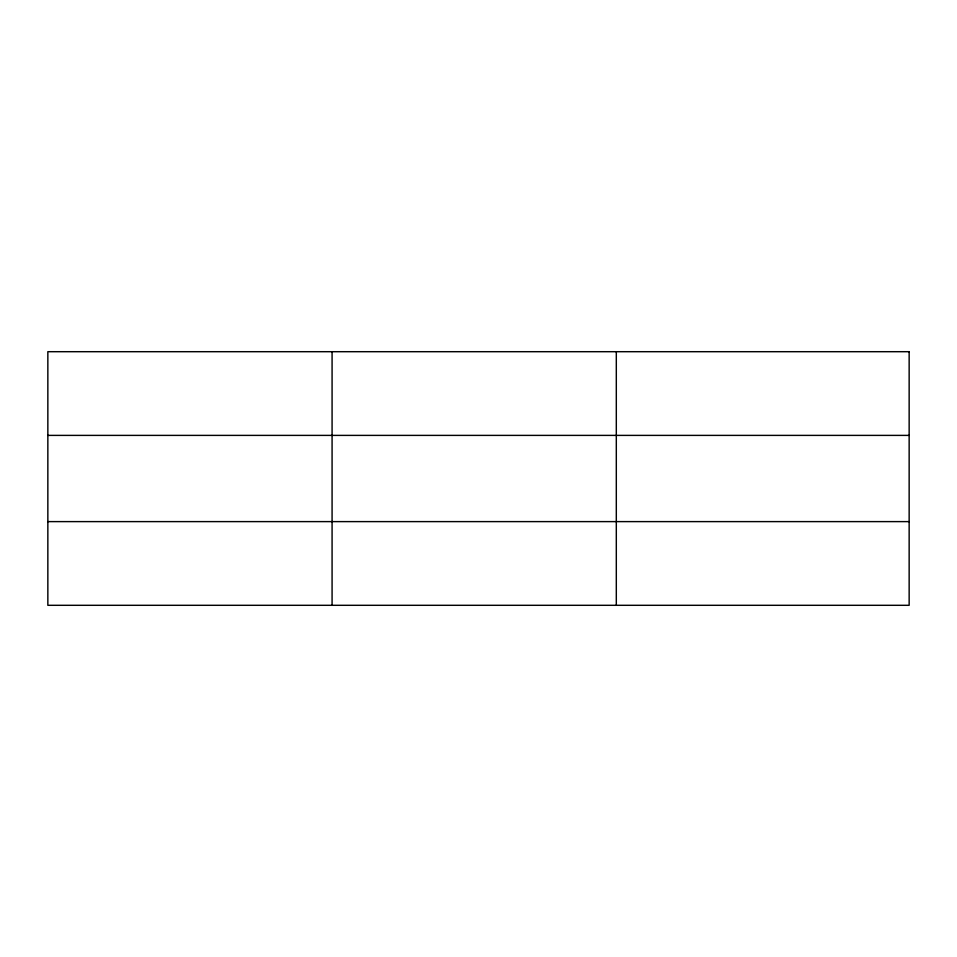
<?xml version="1.0" encoding="UTF-8"?>
<svg xmlns="http://www.w3.org/2000/svg" width="957" height="957" viewBox="0 0 957 957"><rect width="100%" height="100%" fill="white"/><g stroke="black" fill="none" stroke-linecap="round" stroke-linejoin="round"><path stroke-width="1.44" d="M332.079 351.697L332.079 605.303M616.308 351.697L616.308 605.303M47.85 435.387L909.15 435.387M47.85 521.613L909.15 521.613M909.15 351.697L909.15 605.303L47.85 605.303L47.85 351.697L909.15 351.697"/></g></svg>
